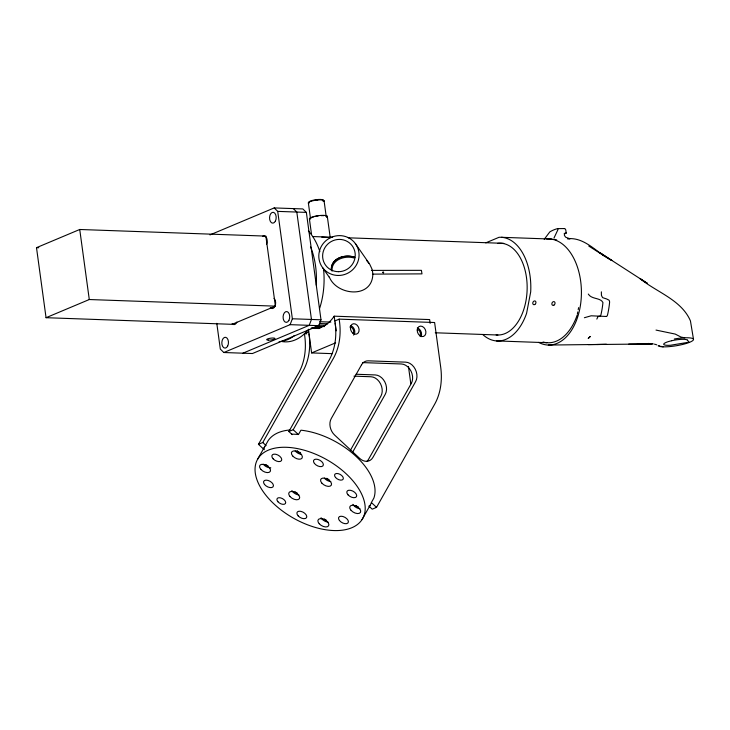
<?xml version="1.0" encoding="UTF-8"?>
<svg xmlns="http://www.w3.org/2000/svg" width="730" height="730" viewBox="0 0 730 730"><rect width="100%" height="100%" fill="white"/><g stroke="black" fill="none" stroke-linecap="round" stroke-linejoin="round"><path stroke-width="1.09" d="M331.338 269.133C331.301 257.9 345.381 254.031 354.324 257.206M601.356 291.836L601.429 295.23A9.654 5.968 89.5 0 0 602.724 297.685L606.867 299.035A9.654 5.968 89.5 0 0 608.382 299.793A2.345 1.451 89.5 0 1 609.587 302.503A63.939 39.539 89.5 0 1 607.515 314.986A2.345 1.451 89.5 0 1 605.955 316.455M577.375 314.055L577.786 311.911M578.197 309.776L578.607 307.631M596.839 319.083L597.852 316.838A9.654 5.968 89.5 0 1 598.445 316.382M216.792 323.326L220.305 349.059L223.818 352.517L290.12 324.658L292.365 318.773L277.719 211.381L274.206 207.922L209.975 234.905M223.818 352.517L252.452 353.53L318.755 325.671L320.999 319.795L306.354 212.393L302.831 208.935L274.206 207.922M553.942 238.117L558.021 229.494L557.556 228.636A63.948 39.548 89.5 0 0 549.818 231.894L544.206 239.33M264.296 449.753L258.457 444.315L298.67 372.948A60.325 45.953 67.2 0 0 304.72 335.827L304.437 333.729L308.754 331.913M258.457 444.315L262.782 442.499L302.996 371.132A60.325 45.953 67.2 0 0 309.046 334.012M257.608 459.234L264.853 446.386M292.201 434.642L288.87 431.54L329.084 360.173A60.325 45.953 67.2 0 0 335.134 323.052M288.87 431.54L293.195 429.724L333.4 358.357A60.325 45.953 67.2 0 0 339.45 321.237L339.167 319.129L434.615 322.523L440.692 367.117A60.325 45.953 67.2 0 1 434.642 404.238L376.534 507.359L372.218 509.175L368.878 506.072M350.382 450.346L380.896 396.189A12.063 9.189 67.2 0 0 380.54 383.798A12.063 9.189 67.2 0 0 370.968 376.753L353.977 376.151M352.48 452.472L385.221 394.373A12.063 9.189 67.2 0 0 384.865 381.982A12.063 9.189 67.2 0 0 375.293 374.937L356.039 374.253M362.016 519.623A60.325 33.644 29.4 0 0 300.194 449.178A60.325 33.644 29.4 0 0 268.166 497.97A60.325 33.644 29.4 0 0 362.016 519.623L370.147 505.288M564.199 228.581A2.345 1.451 89.5 0 1 565.86 230.552A9.654 5.968 89.5 0 0 566.316 232.998L564.427 234.02L564.372 235.215A9.654 5.968 89.5 0 0 565.878 237.332L569.902 238.756M584.374 317.732L591.154 315.798L606.283 316.473M36.5 247.662L79.734 229.485L265.857 236.109L275.402 306.153L232.167 324.321L46.054 317.696L36.5 247.662L38.772 247.735M46.054 317.696L89.288 299.528L275.402 306.153M485.751 242.871L499.037 237.296A51.876 31.7 -88 0 1 530.692 291.9L526.586 313.325A51.876 31.7 -88 0 1 482.804 334.577M242.907 353.192L309.21 325.334L311.454 319.457L296.809 212.056L293.296 208.597M334.842 320.945L339.167 319.129M308.498 330.006L311.619 352.918L335.618 342.835M671.773 340.7L668.671 341.512A12.018 2.318 -9.4 0 0 670.432 345.263L689.056 342.188L687.45 340.107M598.308 316.555L599.896 316.218L600.881 315.05A63.948 39.548 89.5 0 0 602.943 302.558C600.534 297.438 591.537 299.555 588.289 294.053M321.793 237.15L330.161 237.588M596.793 344.514L606.584 344.377L548.312 345.053M588.289 344.606L643.267 344.031L637.399 344.076M557.711 228.618L564.518 228.563M650.631 344.049L645.585 344.012L651.443 344.058L641.442 344.04L652.255 344.022M372.993 274.124L421.986 273.869L421.411 270.337L371.415 270.401M628.731 344.113L647.309 344.04M569.911 238.756L567.502 238.746C585.214 236.849 597.341 253.502 611.941 260.51L599.659 252.562L647.464 283.423L639.863 278.468C656.452 292.173 681.464 299.82 690.443 320.899L693.5 339.322M684.713 337.808L680.981 337.059L675.25 334.084L656.014 330.079M277.719 211.381L306.354 212.393M501.437 237.296L552.017 239.093M312.495 236.538L332.624 237.259M348.283 237.816L503.755 243.345M312.303 328.299A45.908 28.05 -88 0 0 334.194 316.181L429.641 319.576L430.162 323.39M292.365 318.773L320.999 319.795M319.649 321.711L330.836 322.103M319.859 323.545L327.688 323.828M318.873 325.078L325.589 325.315M290.12 324.658L318.755 325.671M315.597 326.246L324.549 326.565M314.511 327.213L321.218 327.451M312.267 327.852L320.096 328.135M318.955 328.518L311.126 328.235L315.588 328.463M435.262 332.78L497.897 335.006M304.437 333.729L306.709 333.811M496.391 340.91L546.98 342.708M311.619 352.918L332.077 353.649M648.194 343.456L653.341 343.912M663.251 346.832L660.787 346.339M353.931 257.955C345.153 255.299 331.812 259.442 332.013 270.237A8.952 5.521 72.3 0 0 332.077 271.14M654.445 344.14L656.772 344.825M354.889 257.38C345.801 253.83 331.028 257.827 331.347 269.443M658.925 345.637L659.883 346.011M588.781 246.046L604.248 255.929M293.195 429.724L298.196 434.377M371.534 502.696L376.534 507.359M262.782 442.499L266.112 445.601M366.624 260.455L369.736 264.296L371.844 268.759A19.062 18.031 42.2 0 1 372.765 275.748C370.712 298.899 336.703 295.276 329.312 277.035M355.355 243.565L369.033 263.256M322.505 267.527L329.367 277.409M327.277 216.244L330.234 237.688M408.444 366.423L410.287 379.892A60.325 45.953 67.2 0 1 410.725 383.962M324.065 200.732L326.21 216.491A7.93 1.706 -7.8 0 0 325.972 216.199M334.194 316.181L336.192 330.836M308.352 202.84L310.505 218.599A7.93 1.706 -7.8 0 1 310.688 218.252M309.401 218.845L311.546 234.567M79.734 229.485L89.288 299.528M546.624 238.965A53.089 32.832 89.5 0 1 581.162 299.063A53.089 32.832 89.5 0 1 538.585 342.388M564.19 233.472A59.112 36.555 89.5 0 1 566.316 233.007M674.347 338.985A18.095 3.495 -9.4 0 1 693.4 339.067A18.095 3.495 -9.4 0 1 678.426 345.363A18.095 3.495 -9.4 0 1 658.131 345.801M671.737 340.718A12.018 2.318 -9.4 0 1 687.368 340.125M236.876 322.058A5.429 3.321 -88 0 1 232.113 323.6M274.033 298.369A5.429 3.321 -88 0 1 275.073 306.016A5.429 3.321 -88 0 1 270.301 307.549M262.627 236.319A5.429 3.321 -88 0 1 264.89 236.027M265.592 236.502A5.429 3.321 -88 0 1 266.632 244.139M497.504 243.418A45.908 28.05 -88 0 1 527.151 288.56A45.908 28.05 -88 0 1 496.144 334.897M554.398 239.385A51.876 31.7 -88 0 1 556.762 239.978M577.165 315.132A51.876 31.7 -88 0 1 543.029 341.987M349.907 326.912A4.006 3.057 67.2 0 1 353.165 329.412A4.006 3.057 67.2 0 1 353.055 333.619M350.473 325.644A5.429 4.134 67.2 0 1 354.452 329.732A5.429 4.134 67.2 0 1 353.576 335.097M417.56 329.449A4.006 3.057 67.2 0 1 419.859 335.992M417.286 328.026A5.429 4.134 67.2 0 1 421 336.667M362.637 362.719A12.063 9.189 67.2 0 1 363.996 362.646L401.381 363.969A12.063 9.189 67.2 0 1 410.944 371.023A12.063 9.189 67.2 0 1 411.309 383.414L368.586 459.234A12.063 9.189 67.2 0 1 366.661 461.543M310.058 219.447A9.052 1.953 -7.8 0 1 318.526 215.642A9.052 1.953 -7.8 0 1 326.547 217.367M311.153 217.878A7.93 1.706 -7.8 0 1 311.874 217.504M312.823 217.12A7.93 1.706 -7.8 0 1 313.982 216.764M315.296 216.436A7.93 1.706 -7.8 0 1 318.207 215.925M321.145 215.651A7.93 1.706 -7.8 0 1 323.682 215.669M308.836 203.424A7.93 1.706 -7.8 0 1 316.063 200.166A7.93 1.706 -7.8 0 1 323.7 201.425M331.411 270.346A9.125 5.712 72 0 1 331.329 269.133M309.228 202.675A7.327 1.579 -7.8 0 1 316.418 199.655A7.327 1.579 -7.8 0 1 322.843 201.024M315.561 200.449A4.225 0.912 -7.8 0 1 317.705 200.23M308.398 230.99A60.325 36.865 -88 0 1 319.886 251.686M323.481 268.503A60.325 36.865 -88 0 1 319.466 308.872M308.726 329.221A60.325 36.865 -88 0 1 281.561 341.467M310.615 246.923A60.325 36.856 -88 0 1 316.263 285.156M294.318 335.654A60.325 36.856 -88 0 1 279.106 341.585M289.819 429.988A60.325 33.644 29.4 0 0 268.111 440.71L265.647 445.072A60.325 33.644 29.4 0 0 263.594 449.196M330.745 481.572A6.032 3.367 29.4 0 1 324.339 478.077M328.974 479.528A3.321 1.852 29.4 0 1 326.775 478.269M291.589 434.168A60.325 33.644 29.4 0 1 298.47 434.542L300.924 430.18A60.325 33.644 29.4 0 1 355.984 456.332A60.325 33.644 29.4 0 1 373.86 498.115L371.406 502.477A60.325 33.644 29.4 0 1 369.344 506.602M359.917 508.746A6.032 3.367 29.4 0 1 352.909 504.348M301.572 454.398A6.032 3.367 29.4 0 1 295.166 450.903M358.147 506.702A3.321 1.852 29.4 0 1 357.353 506.392M356.605 505.963A3.321 1.852 29.4 0 1 355.939 505.443M300.577 452.527A3.321 1.852 29.4 0 1 299.802 452.354M299.008 452.052A3.321 1.852 29.4 0 1 298.26 451.615M297.603 451.094A3.321 1.852 29.4 0 1 297.073 450.51M298.899 494.958A6.032 3.367 29.4 0 1 291.881 490.56M297.119 492.914A3.321 1.852 29.4 0 1 294.92 491.646M328.071 522.133A6.032 3.367 29.4 0 1 321.054 517.734M326.292 520.089A3.321 1.852 29.4 0 1 324.093 518.82M270.784 467.793A6.032 3.367 29.4 0 1 263.32 464.289M267.946 465.74A3.321 1.852 29.4 0 1 265.747 464.481M382.858 272.254C383.396 274.535 384.354 271.049 382.858 272.254M361.578 364.735L331.238 418.591A12.063 9.189 67.2 0 0 334.65 435.08L359.653 458.376A12.063 9.189 67.2 0 0 372.911 457.418L415.625 381.598A12.063 9.189 67.2 0 0 415.27 369.207A12.063 9.189 67.2 0 0 405.707 362.153L368.321 360.83A12.063 9.189 67.2 0 0 361.578 364.735M590.251 336.493L588.197 338.464A53.135 32.85 89.5 0 0 590.251 336.475M227.66 346.102A5.429 3.321 -88 0 0 225.78 337.333A5.429 3.321 -88 0 0 222.011 344.66A5.429 3.321 -88 0 0 227.66 346.102M268.284 340.134A4.225 0.912 -7.8 0 0 274.964 338.647A4.225 0.912 -7.8 0 0 269.178 338.446A4.225 0.912 -7.8 0 0 268.284 340.134M288.916 320.361A5.429 3.321 -88 0 0 287.027 311.601A5.429 3.321 -88 0 0 283.267 318.919A5.429 3.321 -88 0 0 288.916 320.361M275.383 221.135A5.429 3.321 -88 0 0 273.504 212.366A5.429 3.321 -88 0 0 269.735 219.694A5.429 3.321 -88 0 0 275.383 221.135M534.825 304.474A1.953 1.496 -65.4 0 0 535.446 301.216A1.953 1.496 -65.4 0 0 532.809 302.758A1.953 1.496 -65.4 0 0 534.825 304.474M553.906 305.158A1.953 1.496 -65.4 0 0 554.535 301.891A1.953 1.496 -65.4 0 0 551.898 303.443A1.953 1.496 -65.4 0 0 553.906 305.158M350.409 327.615A5.429 4.134 67.2 0 0 356.678 334.057A5.429 4.134 67.2 0 0 357.18 325.261A5.429 4.134 67.2 0 0 350.409 327.615M417.222 329.996A5.429 4.134 67.2 0 0 423.491 336.43A5.429 4.134 67.2 0 0 423.993 327.642A5.429 4.134 67.2 0 0 417.222 329.996M338.565 271.688A16.471 15.987 -34.8 0 0 353.238 247.397A16.471 15.987 -34.8 0 0 324.987 247.552A16.471 15.987 -34.8 0 0 338.565 271.688M338.373 275.475A20.331 19.737 -34.8 0 0 356.641 245.572A20.331 19.737 -34.8 0 0 321.775 245.59A20.331 19.737 -34.8 0 0 338.373 275.475M335.572 477.511A4.827 2.692 29.4 0 0 343.091 479.281A4.827 2.692 29.4 0 0 338.191 473.642A4.827 2.692 29.4 0 0 335.572 477.511M348.101 494.913A5.429 3.029 29.4 0 0 356.486 496.628A5.429 3.029 29.4 0 0 350.683 490.341A5.429 3.029 29.4 0 0 348.101 494.913M321.884 483.169A6.032 3.367 29.4 0 0 331.256 485.277A6.032 3.367 29.4 0 0 325.014 478.241A6.032 3.367 29.4 0 0 321.884 483.169M314.402 463.422A5.429 3.029 29.4 0 0 322.943 465.859A5.429 3.029 29.4 0 0 317.915 459.425A5.429 3.029 29.4 0 0 314.402 463.422M351.057 510.343A6.032 3.367 29.4 0 0 360.428 512.451A6.032 3.367 29.4 0 0 354.178 505.416A6.032 3.367 29.4 0 0 351.057 510.343M292.712 455.995A6.032 3.367 29.4 0 0 302.083 458.102A6.032 3.367 29.4 0 0 295.842 451.076A6.032 3.367 29.4 0 0 292.712 455.995M339.441 520.499A5.429 3.029 29.4 0 0 347.982 522.936A5.429 3.029 29.4 0 0 342.963 516.502A5.429 3.029 29.4 0 0 339.441 520.499M290.038 496.555A6.032 3.367 29.4 0 0 299.4 498.663A6.032 3.367 29.4 0 0 293.159 491.628A6.032 3.367 29.4 0 0 290.038 496.555M319.202 523.729A6.032 3.367 29.4 0 0 328.573 525.837A6.032 3.367 29.4 0 0 322.332 518.802A6.032 3.367 29.4 0 0 319.202 523.729M273.13 458.814A5.429 3.029 29.4 0 0 281.515 460.539A5.429 3.029 29.4 0 0 275.712 454.252A5.429 3.029 29.4 0 0 273.13 458.814M298.178 515.891A5.429 3.029 29.4 0 0 306.563 517.606A5.429 3.029 29.4 0 0 300.76 511.329A5.429 3.029 29.4 0 0 298.178 515.891M260.865 469.381A6.032 3.367 29.4 0 0 270.237 471.489A6.032 3.367 29.4 0 0 263.986 464.453A6.032 3.367 29.4 0 0 260.865 469.381M264.47 484.41A5.429 3.029 29.4 0 0 273.02 486.846A5.429 3.029 29.4 0 0 267.992 480.413A5.429 3.029 29.4 0 0 264.47 484.41M277.92 501.729A4.827 2.692 29.4 0 0 285.439 503.508A4.827 2.692 29.4 0 0 280.539 497.86A4.827 2.692 29.4 0 0 277.92 501.729"/></g></svg>
